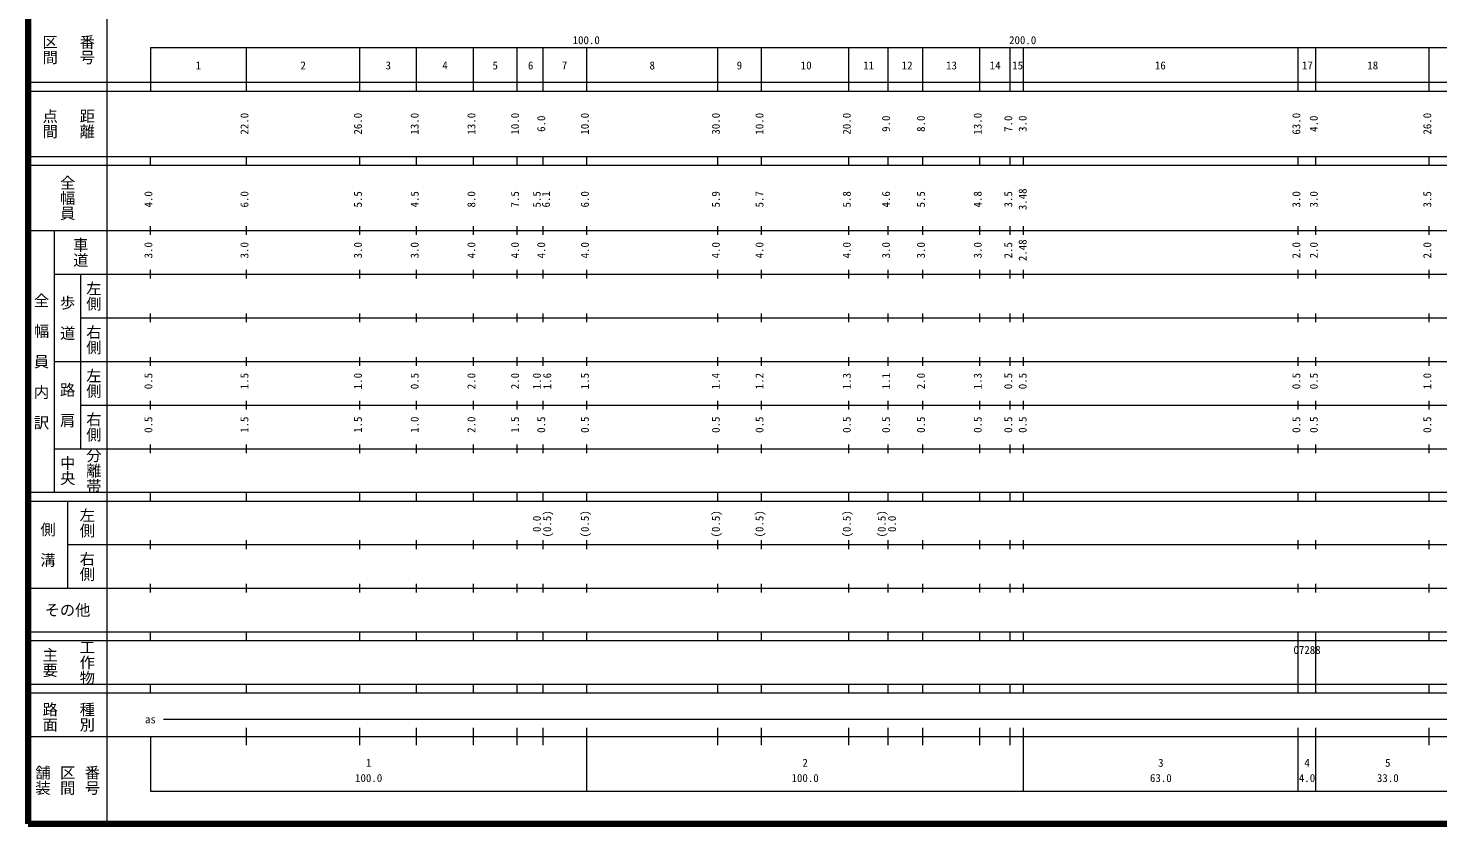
# Model space of a CAD drawing. Units: millimetres on the paper. Extents: x 40 to 680, y 20 to 380.
# Drawn here: x 40 to 363, y 20 to 202.4 of the extents above; entities that cross this region are included whole.
import ezdxf
from ezdxf.enums import TextEntityAlignment as Align

# ---------------------------------------------------------------- set-up
doc = ezdxf.new("R2010")
doc.units = ezdxf.units.MM
doc.layers.add('M-TTL', color=2, linetype='Continuous', lineweight=140)
doc.layers.add('M-TTL-BAND', color=7, linetype='Continuous', lineweight=13)
doc.styles.add('@ＭＳ ゴシック', font='')
doc.styles.add('ＭＳ ゴシック', font='')
doc.styles.get('@ＭＳ ゴシック').set_extended_font_data('@MS Gothic')
doc.styles.get('ＭＳ ゴシック').set_extended_font_data('MS Gothic')

msp = doc.modelspace()

# ---------------------------------------------------------------- linework, layer by layer
at = {"layer": 'M-TTL'}
for p, q in [((40, 380), (40, 20)), ((40, 20), (680, 20))]:
    msp.add_line(p, q, dxfattribs=at)
at = {"layer": 'M-TTL-BAND'}
for p, q in [((58, 370), (58, 20)), ((68, 198), (579, 198)), ((68, 198), (68, 188)), ((90, 188), (90, 198)), ((116, 188), (116, 198)), ((129, 188), (129, 198)), ((142, 188), (142, 198)), ((152, 188), (152, 198)), ((158, 188), (158, 198)), ((168, 188), (168, 198)), ((198, 188), (198, 198)), ((208, 188), (208, 198)), ((228, 188), (228, 198)), ((237, 188), (237, 198)), ((245, 188), (245, 198)), ((258, 188), (258, 198)), ((265, 188), (265, 198)), ((268, 188), (268, 198)), ((331, 188), (331, 198)), ((335, 188), (335, 198)), ((361, 188), (361, 198)), ((40, 190), (579, 190)), ((40, 188), (579, 188)), ((40, 173), (579, 173)), ((68, 171), (68, 173)), ((90, 171), (90, 173)), ((116, 171), (116, 173)), ((129, 171), (129, 173)), ((142, 171), (142, 173)), ((152, 171), (152, 173)), ((158, 171), (158, 173)), ((168, 171), (168, 173)), ((198, 171), (198, 173)), ((208, 171), (208, 173)), ((228, 171), (228, 173)), ((237, 171), (237, 173)), ((245, 171), (245, 173)), ((258, 171), (258, 173)), ((265, 171), (265, 173)), ((268, 171), (268, 173)), ((331, 171), (331, 173)), ((335, 171), (335, 173)), ((361, 171), (361, 173)), ((40, 171), (579, 171)), ((40, 156), (579, 156)), ((46, 96), (46, 156)), ((68, 155), (68, 157)), ((90, 155), (90, 157)), ((116, 155), (116, 157)), ((129, 155), (129, 157)), ((142, 155), (142, 157)), ((152, 155), (152, 157)), ((158, 155), (158, 157)), ((168, 155), (168, 157)), ((198, 155), (198, 157)), ((208, 155), (208, 157)), ((228, 155), (228, 157)), ((237, 155), (237, 157)), ((245, 155), (245, 157)), ((258, 155), (258, 157)), ((265, 155), (265, 157)), ((268, 155), (268, 157)), ((331, 155), (331, 157)), ((335, 155), (335, 157)), ((361, 155), (361, 157)), ((46, 146), (579, 146)), ((52, 146), (52, 106)), ((68, 145), (68, 147)), ((90, 145), (90, 147)), ((116, 145), (116, 147)), ((129, 145), (129, 147)), ((142, 145), (142, 147)), ((152, 145), (152, 147)), ((158, 145), (158, 147)), ((168, 145), (168, 147)), ((198, 145), (198, 147)), ((208, 145), (208, 147)), ((228, 145), (228, 147)), ((237, 145), (237, 147)), ((245, 145), (245, 147)), ((258, 145), (258, 147)), ((265, 145), (265, 147)), ((268, 145), (268, 147)), ((331, 145), (331, 147)), ((335, 145), (335, 147)), ((361, 145), (361, 147)), ((52, 136), (579, 136)), ((68, 135), (68, 137)), ((90, 135), (90, 137)), ((116, 135), (116, 137)), ((129, 135), (129, 137)), ((142, 135), (142, 137)), ((152, 135), (152, 137)), ((158, 135), (158, 137)), ((168, 135), (168, 137)), ((198, 135), (198, 137)), ((208, 135), (208, 137)), ((228, 135), (228, 137)), ((237, 135), (237, 137)), ((245, 135), (245, 137)), ((258, 135), (258, 137)), ((265, 135), (265, 137)), ((268, 135), (268, 137)), ((331, 135), (331, 137)), ((335, 135), (335, 137)), ((361, 135), (361, 137)), ((46, 126), (579, 126)), ((68, 125), (68, 127)), ((90, 125), (90, 127)), ((116, 125), (116, 127)), ((129, 125), (129, 127)), ((142, 125), (142, 127)), ((152, 125), (152, 127)), ((158, 125), (158, 127)), ((168, 125), (168, 127)), ((198, 125), (198, 127)), ((208, 125), (208, 127)), ((228, 125), (228, 127)), ((237, 125), (237, 127)), ((245, 125), (245, 127)), ((258, 125), (258, 127)), ((265, 125), (265, 127)), ((268, 125), (268, 127)), ((331, 125), (331, 127)), ((335, 125), (335, 127)), ((361, 125), (361, 127)), ((68, 115), (68, 117)), ((90, 115), (90, 117)), ((116, 115), (116, 117)), ((129, 115), (129, 117)), ((142, 115), (142, 117)), ((152, 115), (152, 117)), ((158, 115), (158, 117)), ((168, 115), (168, 117)), ((198, 115), (198, 117)), ((208, 115), (208, 117)), ((228, 115), (228, 117)), ((237, 115), (237, 117)), ((245, 115), (245, 117)), ((258, 115), (258, 117)), ((265, 115), (265, 117)), ((268, 115), (268, 117)), ((331, 115), (331, 117)), ((335, 115), (335, 117)), ((361, 115), (361, 117)), ((52, 116), (579, 116)), ((68, 105), (68, 107)), ((90, 105), (90, 107)), ((116, 105), (116, 107)), ((129, 105), (129, 107)), ((142, 105), (142, 107)), ((152, 105), (152, 107)), ((158, 105), (158, 107)), ((168, 105), (168, 107)), ((198, 105), (198, 107)), ((208, 105), (208, 107)), ((228, 105), (228, 107)), ((237, 105), (237, 107)), ((245, 105), (245, 107)), ((258, 105), (258, 107)), ((265, 105), (265, 107)), ((268, 105), (268, 107)), ((331, 105), (331, 107)), ((335, 105), (335, 107)), ((361, 105), (361, 107)), ((46, 106), (579, 106)), ((40, 96), (579, 96)), ((40, 94), (579, 94)), ((49, 94), (49, 74)), ((68, 94), (68, 96)), ((90, 94), (90, 96)), ((116, 94), (116, 96)), ((129, 94), (129, 96)), ((142, 94), (142, 96)), ((152, 94), (152, 96)), ((158, 94), (158, 96)), ((168, 94), (168, 96)), ((198, 94), (198, 96)), ((208, 94), (208, 96)), ((228, 94), (228, 96)), ((237, 94), (237, 96)), ((245, 94), (245, 96)), ((258, 94), (258, 96)), ((265, 94), (265, 96)), ((268, 94), (268, 96)), ((331, 94), (331, 96)), ((335, 94), (335, 96)), ((361, 94), (361, 96)), ((49, 84), (579, 84)), ((68, 83), (68, 85)), ((90, 83), (90, 85)), ((116, 83), (116, 85)), ((129, 83), (129, 85)), ((142, 83), (142, 85)), ((152, 83), (152, 85)), ((158, 83), (158, 85)), ((168, 83), (168, 85)), ((198, 83), (198, 85)), ((208, 83), (208, 85)), ((228, 83), (228, 85)), ((237, 83), (237, 85)), ((245, 83), (245, 85)), ((258, 83), (258, 85)), ((265, 83), (265, 85)), ((268, 83), (268, 85)), ((331, 83), (331, 85)), ((335, 83), (335, 85)), ((361, 83), (361, 85)), ((68, 73), (68, 75)), ((90, 73), (90, 75)), ((116, 73), (116, 75)), ((129, 73), (129, 75)), ((142, 73), (142, 75)), ((152, 73), (152, 75)), ((158, 73), (158, 75)), ((168, 73), (168, 75)), ((198, 73), (198, 75)), ((208, 73), (208, 75)), ((228, 73), (228, 75)), ((237, 73), (237, 75)), ((245, 73), (245, 75)), ((258, 73), (258, 75)), ((265, 73), (265, 75)), ((268, 73), (268, 75)), ((331, 73), (331, 75)), ((335, 73), (335, 75)), ((361, 73), (361, 75)), ((40, 74), (579, 74)), ((40, 64), (579, 64)), ((40, 62), (579, 62)), ((68, 62), (68, 64)), ((90, 62), (90, 64)), ((116, 62), (116, 64)), ((129, 62), (129, 64)), ((142, 62), (142, 64)), ((152, 62), (152, 64)), ((158, 62), (158, 64)), ((168, 62), (168, 64)), ((198, 62), (198, 64)), ((208, 62), (208, 64)), ((228, 62), (228, 64)), ((237, 62), (237, 64)), ((245, 62), (245, 64)), ((258, 62), (258, 64)), ((265, 62), (265, 64)), ((268, 62), (268, 64)), ((331, 62), (331, 64)), ((331, 52), (331, 62)), ((335, 62), (335, 64)), ((335, 52), (335, 62)), ((361, 62), (361, 64)), ((40, 52), (579, 52)), ((68, 50), (68, 52)), ((90, 50), (90, 52)), ((116, 50), (116, 52)), ((129, 50), (129, 52)), ((142, 50), (142, 52)), ((152, 50), (152, 52)), ((158, 50), (158, 52)), ((168, 50), (168, 52)), ((198, 50), (198, 52)), ((208, 50), (208, 52)), ((228, 50), (228, 52)), ((237, 50), (237, 52)), ((245, 50), (245, 52)), ((258, 50), (258, 52)), ((265, 50), (265, 52)), ((268, 50), (268, 52)), ((331, 50), (331, 52)), ((335, 50), (335, 52)), ((361, 50), (361, 52)), ((40, 50), (579, 50)), ((71, 44), (565, 44)), ((90, 38), (90, 42)), ((116, 38), (116, 42)), ((129, 38), (129, 42)), ((142, 38), (142, 42)), ((152, 38), (152, 42)), ((158, 38), (158, 42)), ((168, 27.5), (168, 42)), ((198, 38), (198, 42)), ((208, 38), (208, 42)), ((228, 38), (228, 42)), ((237, 38), (237, 42)), ((245, 38), (245, 42)), ((258, 38), (258, 42)), ((265, 38), (265, 42)), ((268, 27.5), (268, 42)), ((331, 27.5), (331, 42)), ((335, 27.5), (335, 42)), ((361, 38), (361, 42)), ((40, 40), (579, 40)), ((68, 40), (68, 27.5)), ((68, 27.5), (579, 27.5))]:
    msp.add_line(p, q, dxfattribs=at)

# ---------------------------------------------------------------- texts
at = {"layer": 'M-TTL-BAND', "style": '@ＭＳ ゴシック'}
for s, p in [('区間', (45, 197.5)), ('番号', (53.5, 197.5)), ('点間', (45, 180.5)), ('距離', (53.5, 180.5)), ('全幅員', (49, 163.5)), ('車道', (52, 151)), ('左側', (55, 141)), ('全\u3000幅\u3000員\u3000内\u3000訳', (43, 126)), ('歩\u3000道', (49, 136)), ('右側', (55, 131)), ('左側', (55, 121)), ('路\u3000肩', (49, 116)), ('右側', (55, 111)), ('中央', (49, 101)), ('分離帯', (55, 101)), ('左側', (53.5, 89)), ('側\u3000溝', (44.5, 84)), ('右側', (53.5, 79)), ('工作物', (53.5, 57)), ('主要', (45, 57)), ('路面', (45, 44.5)), ('種別', (53.5, 44.5)), ('舗装', (43.333, 30)), ('区間', (49, 30)), ('番号', (54.667, 30))]:
    msp.add_text(s, height=2.566, rotation=270, dxfattribs=at).set_placement(p, align=Align.MIDDLE_CENTER)
at = {"layer": 'M-TTL-BAND', "style": 'ＭＳ ゴシック'}
for s, p in [('100.0', (167.844, 198.195)), ('200.0', (267.844, 198.195)), ('1', (79, 192.405)), ('2', (103, 192.405)), ('3', (122.5, 192.405)), ('4', (135.5, 192.405)), ('5', (147, 192.405)), ('6', (155.12, 192.405)), ('7', (162.881, 192.405)), ('8', (182.978, 192.405)), ('9', (202.94, 192.405)), ('10', (218.25, 192.405)), ('11', (232.546, 192.405)), ('12', (241.386, 192.405)), ('13', (251.551, 192.405)), ('14', (261.554, 192.405)), ('15', (266.688, 192.405)), ('16', (299.379, 192.405)), ('17', (333.083, 192.405)), ('18', (348.047, 192.405)), ('07288', (333, 58.405)), ('as', (68, 42.5)), ('1', (118, 32.523)), ('2', (218, 32.523)), ('3', (299.5, 32.523)), ('4', (333, 32.523)), ('5', (351.5, 32.523)), ('100.0', (118, 29.033)), ('100.0', (218, 29.033)), ('63.0', (299.5, 29.033)), ('4.0', (333, 29.033)), ('33.0', (351.5, 29.033))]:
    msp.add_text(s, height=1.833, dxfattribs=at).set_placement(p, align=Align.BOTTOM_CENTER)
for s, p in [('22.0', (91, 180.5)), ('26.0', (117, 180.5)), ('13.0', (130, 180.5)), ('13.0', (143, 180.5)), ('10.0', (153, 180.5)), ('6.0', (159, 180.5)), ('10.0', (169, 180.5)), ('30.0', (199, 180.5)), ('10.0', (209, 180.5)), ('20.0', (229, 180.5)), ('9.0', (238, 180.5)), ('8.0', (246, 180.5)), ('13.0', (259, 180.5)), ('7.0', (266, 180.5)), ('3.0', (269.3, 180.5)), ('63.0', (332, 180.5)), ('4.0', (336, 180.5)), ('26.0', (362, 180.5)), ('4.0', (69, 163.174)), ('6.0', (91, 163.174)), ('5.5', (117, 163.174)), ('4.5', (130, 163.174)), ('8.0', (143, 163.174)), ('7.5', (153, 163.174)), ('5.5', (157.969, 163.174)), ('6.1', (160.086, 163.168)), ('6.0', (169, 163.174)), ('5.9', (199, 163.174)), ('5.7', (209, 163.174)), ('5.8', (229, 163.174)), ('4.6', (238, 163.174)), ('5.5', (246, 163.174)), ('4.8', (259, 163.174)), ('3.5', (266, 163.174)), ('3.48', (269.3, 163.174)), ('3.0', (332, 163.174)), ('3.0', (336, 163.174)), ('3.5', (362, 163.174)), ('3.0', (69, 151.5)), ('3.0', (91, 151.5)), ('3.0', (117, 151.5)), ('3.0', (130, 151.5)), ('4.0', (143, 151.5)), ('4.0', (153, 151.5)), ('4.0', (159, 151.5)), ('4.0', (169, 151.5)), ('4.0', (199, 151.5)), ('4.0', (209, 151.5)), ('4.0', (229, 151.5)), ('3.0', (238, 151.5)), ('3.0', (246, 151.5)), ('3.0', (259, 151.5)), ('2.5', (266, 151.5)), ('2.48', (269.3, 151.5)), ('2.0', (332, 151.5)), ('2.0', (336, 151.5)), ('2.0', (362, 151.5)), ('0.5', (69, 121.5)), ('1.5', (91, 121.5)), ('1.0', (117, 121.5)), ('0.5', (130, 121.5)), ('2.0', (143, 121.5)), ('2.0', (153, 121.5)), ('1.0', (158, 121.5)), ('1.6', (160.37, 121.5)), ('1.5', (169, 121.5)), ('1.4', (199, 121.5)), ('1.2', (209, 121.5)), ('1.3', (229, 121.5)), ('1.1', (238, 121.5)), ('2.0', (246, 121.5)), ('1.3', (259, 121.5)), ('0.5', (266, 121.5)), ('0.5', (269.3, 121.5)), ('0.5', (332, 121.5)), ('0.5', (336, 121.5)), ('1.0', (362, 121.5)), ('0.5', (69, 111.5)), ('1.5', (91, 111.5)), ('1.5', (117, 111.5)), ('1.0', (130, 111.5)), ('2.0', (143, 111.5)), ('1.5', (153, 111.5)), ('0.5', (159, 111.5)), ('0.5', (169, 111.5)), ('0.5', (199, 111.5)), ('0.5', (209, 111.5)), ('0.5', (229, 111.5)), ('0.5', (238, 111.5)), ('0.5', (246, 111.5)), ('0.5', (259, 111.5)), ('0.5', (266, 111.5)), ('0.5', (269.3, 111.5)), ('0.5', (332, 111.5)), ('0.5', (336, 111.5)), ('0.5', (362, 111.5)), ('0.0', (158, 88.764)), ('(0.5)', (160.37, 88.764)), ('(0.5)', (169, 88.764)), ('(0.5)', (199, 88.764)), ('(0.5)', (209, 88.764)), ('(0.5)', (229, 88.764)), ('(0.5)', (237, 88.764)), ('0.0', (239.37, 88.764))]:
    msp.add_text(s, height=1.833, rotation=90, dxfattribs=at).set_placement(p, align=Align.BOTTOM_CENTER)
msp.add_text('その他', height=2.566, dxfattribs=at).set_placement((49, 69), align=Align.MIDDLE_CENTER)

doc.saveas('drawing.dxf')
